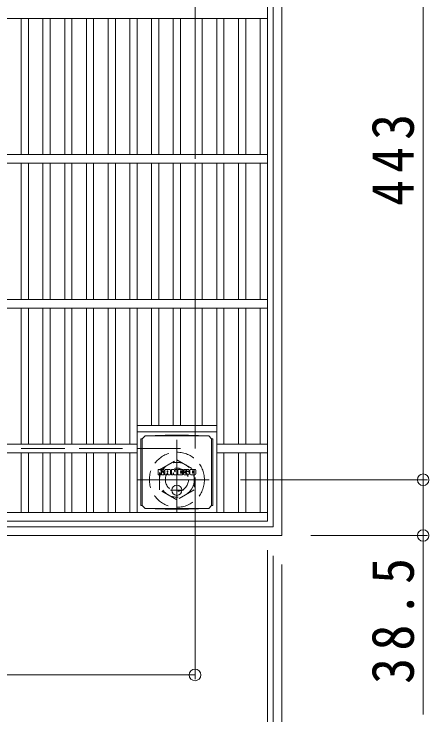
# Model space of a CAD drawing. Units: millimetres at full size, sheet at 1:10; details may follow other scales. Extents: x -1794 to 1830, y -1374 to 1335.
# Drawn here: x -830.4 to -543.8, y 501.8 to 985.7 of the extents above; entities that cross this region are included whole.
import ezdxf

# ---------------------------------------------------------------- set-up
doc = ezdxf.new("R2010")
doc.units = ezdxf.units.MM
doc.header["$LTSCALE"] = 10
doc.header["$PDMODE"] = 32
doc.header["$PDSIZE"] = 8
for name, pattern in [('CHAIN1', [8, 5, -1, 1, -1]), ('DASHED1', [1.8, 1.2, -0.6]), ('DASHED3', [4, 3, -1])]:
    doc.linetypes.add(name, pattern=pattern)
for name, color, linetype, lineweight in [('C-1', 2, 'DASHED1', 9), ('C-2', 3, 'Continuous', 9), ('C-4', 7, 'Continuous', 9), ('C-9', 2, 'Continuous', 9), ('C-F', 7, 'Continuous', 9)]:
    doc.layers.add(name, color=color, linetype=linetype, lineweight=lineweight)
doc.styles.add('ＭＳ ゴシック', font='')
doc.styles.get('ＭＳ ゴシック').set_extended_font_data('MS Gothic')

msp = doc.modelspace()

# ---------------------------------------------------------------- linework, layer by layer
at = {"layer": 'C-1', "linetype": 'Continuous'}
for p, q in [((-645.44, 625.71), (-645.44, 1145.71)), ((-651.44, 631.71), (-651.44, 1139.71)), ((-1159.44, 631.71), (-651.44, 631.71)), ((-1165.44, 625.71), (-645.44, 625.71))]:
    msp.add_line(p, q, dxfattribs=at)
at = {"layer": 'C-1', "linetype": 'CHAIN1'}
for p, q in [((-717.94, 691.85), (-717.94, 636.57)), ((-745.58, 664.21), (-690.31, 664.21))]:
    msp.add_line(p, q, dxfattribs=at)
at = {"layer": 'C-1'}
for p, q in [((-729.94, 671.14), (-717.94, 678.06)), ((-717.94, 678.06), (-705.94, 671.14)), ((-729.94, 657.28), (-729.94, 671.14)), ((-705.94, 671.14), (-705.94, 657.28)), ((-717.94, 650.35), (-729.94, 657.28)), ((-705.94, 657.28), (-717.94, 650.35))]:
    msp.add_line(p, q, dxfattribs=at)
at = {"layer": 'C-1', "linetype": 'DASHED3'}
msp.add_lwpolyline([(-1105.44, 685.71), (-705.44, 685.71), (-705.44, 1085.71), (-1105.44, 1085.71)], close=True, dxfattribs=at)
at = {"layer": 'C-1'}
for radius in [19, 12, 8]:
    msp.add_circle((-717.94, 664.21), radius, dxfattribs=at)
at = {"layer": 'C-2'}
for p, q in [((-655.44, 635.71), (-655.44, 1135.71)), ((-655.44, 982.71), (-1155.44, 982.71)), ((-825.44, 888.71), (-825.44, 982.71)), ((-820.44, 888.71), (-820.44, 982.71)), ((-810.44, 888.71), (-810.44, 982.71)), ((-805.44, 888.71), (-805.44, 982.71)), ((-795.44, 888.71), (-795.44, 982.71)), ((-790.44, 888.71), (-790.44, 982.71)), ((-780.44, 888.71), (-780.44, 982.71)), ((-775.44, 888.71), (-775.44, 982.71)), ((-765.44, 888.71), (-765.44, 982.71)), ((-760.44, 888.71), (-760.44, 982.71)), ((-750.44, 888.71), (-750.44, 982.71)), ((-745.44, 888.71), (-745.44, 982.71)), ((-735.44, 888.71), (-735.44, 982.71)), ((-730.44, 888.71), (-730.44, 982.71)), ((-720.44, 888.71), (-720.44, 982.71)), ((-715.44, 888.71), (-715.44, 982.71)), ((-705.44, 888.71), (-705.44, 982.71)), ((-700.44, 888.71), (-700.44, 982.71)), ((-690.44, 888.71), (-690.44, 982.71)), ((-685.44, 888.71), (-685.44, 982.71)), ((-675.44, 888.71), (-675.44, 982.71)), ((-670.44, 888.71), (-670.44, 982.71)), ((-660.44, 888.71), (-660.44, 982.71)), ((-655.44, 888.71), (-1155.44, 888.71)), ((-655.44, 882.71), (-1155.44, 882.71)), ((-825.44, 788.71), (-825.44, 882.71)), ((-820.44, 788.71), (-820.44, 882.71)), ((-810.44, 788.71), (-810.44, 882.71)), ((-805.44, 788.71), (-805.44, 882.71)), ((-795.44, 788.71), (-795.44, 882.71)), ((-790.44, 788.71), (-790.44, 882.71)), ((-780.44, 788.71), (-780.44, 882.71)), ((-775.44, 788.71), (-775.44, 882.71)), ((-765.44, 788.71), (-765.44, 882.71)), ((-760.44, 788.71), (-760.44, 882.71)), ((-750.44, 788.71), (-750.44, 882.71)), ((-745.44, 788.71), (-745.44, 882.71)), ((-735.44, 788.71), (-735.44, 882.71)), ((-730.44, 788.71), (-730.44, 882.71)), ((-720.44, 788.71), (-720.44, 882.71)), ((-715.44, 788.71), (-715.44, 882.71)), ((-705.44, 788.71), (-705.44, 882.71)), ((-700.44, 788.71), (-700.44, 882.71)), ((-690.44, 788.71), (-690.44, 882.71)), ((-685.44, 788.71), (-685.44, 882.71)), ((-675.44, 788.71), (-675.44, 882.71)), ((-670.44, 788.71), (-670.44, 882.71)), ((-660.44, 788.71), (-660.44, 882.71)), ((-655.44, 788.71), (-1155.44, 788.71)), ((-655.44, 782.71), (-1155.44, 782.71)), ((-825.44, 688.71), (-825.44, 782.71)), ((-820.44, 688.71), (-820.44, 782.71)), ((-810.44, 688.71), (-810.44, 782.71)), ((-805.44, 688.71), (-805.44, 782.71)), ((-795.44, 688.71), (-795.44, 782.71)), ((-790.44, 688.71), (-790.44, 782.71)), ((-780.44, 688.71), (-780.44, 782.71)), ((-775.44, 688.71), (-775.44, 782.71)), ((-765.44, 688.71), (-765.44, 782.71)), ((-760.44, 688.71), (-760.44, 782.71)), ((-750.44, 688.71), (-750.44, 782.71)), ((-745.44, 641.71), (-745.44, 782.71)), ((-735.44, 701.71), (-735.44, 782.71)), ((-730.44, 701.71), (-730.44, 782.71)), ((-720.44, 701.71), (-720.44, 782.71)), ((-715.44, 701.71), (-715.44, 782.71)), ((-705.44, 701.71), (-705.44, 782.71)), ((-700.44, 701.71), (-700.44, 782.71)), ((-690.44, 641.71), (-690.44, 782.71)), ((-685.44, 688.71), (-685.44, 782.71)), ((-675.44, 688.71), (-675.44, 782.71)), ((-670.44, 688.71), (-670.44, 782.71)), ((-660.44, 688.71), (-660.44, 782.71)), ((-745.44, 701.71), (-690.44, 701.71)), ((-745.44, 697.21), (-690.44, 697.21)), ((-745.44, 688.71), (-1065.44, 688.71)), ((-655.44, 688.71), (-690.44, 688.71)), ((-745.44, 682.71), (-1065.44, 682.71)), ((-825.44, 641.71), (-825.44, 682.71)), ((-820.44, 641.71), (-820.44, 682.71)), ((-810.44, 641.71), (-810.44, 682.71)), ((-805.44, 641.71), (-805.44, 682.71)), ((-795.44, 641.71), (-795.44, 682.71)), ((-790.44, 641.71), (-790.44, 682.71)), ((-780.44, 641.71), (-780.44, 682.71)), ((-775.44, 641.71), (-775.44, 682.71)), ((-765.44, 641.71), (-765.44, 682.71)), ((-760.44, 641.71), (-760.44, 682.71)), ((-750.44, 641.71), (-750.44, 682.71)), ((-655.44, 682.71), (-690.44, 682.71)), ((-685.44, 641.71), (-685.44, 682.71)), ((-675.44, 641.71), (-675.44, 682.71)), ((-670.44, 641.71), (-670.44, 682.71)), ((-660.44, 641.71), (-660.44, 682.71)), ((-655.44, 641.71), (-1155.44, 641.71)), ((-655.44, 635.71), (-1155.44, 635.71))]:
    msp.add_line(p, q, dxfattribs=at)
at = {"layer": 'C-4'}
for p, q in [((-547.84, 1107.21), (-547.84, 664.21)), ((-705.44, 526.49), (-705.44, 665.71)), ((-544.84, 664.21), (-673.94, 664.21)), ((-547.84, 664.21), (-547.84, 502.21)), ((-544.84, 625.71), (-625.44, 625.71)), ((-655.44, 454.7), (-655.44, 615.71)), ((-651.44, 454.7), (-651.44, 611.71)), ((-645.44, 383.07), (-645.44, 605.71)), ((-1105.44, 529.49), (-705.44, 529.49))]:
    msp.add_line(p, q, dxfattribs=at)
for p in [(-547.84, 664.21), (-547.84, 625.71), (-705.44, 529.49)]:
    msp.add_point(p, dxfattribs=at)
at = {"layer": 'C-9'}
for p, q in [((-742.82, 692.46), (-741.94, 692.46)), ((-742.82, 692.46), (-742.82, 646.46)), ((-741.94, 692.46), (-739.94, 694.46)), ((-741.94, 646.46), (-741.94, 692.46)), ((-726.05, 695.09), (-739.94, 694.46)), ((-739.94, 694.46), (-695.94, 694.46)), ((-726.05, 695.09), (-709.83, 695.09)), ((-709.83, 695.09), (-695.94, 694.46)), ((-693.94, 692.46), (-695.94, 694.46)), ((-693.06, 692.46), (-693.94, 692.46)), ((-693.94, 646.46), (-693.94, 692.46)), ((-693.06, 692.46), (-693.06, 646.46)), ((-742.82, 646.46), (-741.94, 646.46)), ((-741.94, 646.46), (-739.94, 644.46)), ((-726.05, 643.83), (-739.94, 644.46)), ((-739.94, 644.46), (-695.94, 644.46)), ((-726.05, 643.83), (-709.83, 643.83)), ((-709.83, 643.83), (-695.94, 644.46)), ((-693.94, 646.46), (-695.94, 644.46)), ((-693.06, 646.46), (-693.94, 646.46))]:
    msp.add_line(p, q, dxfattribs=at)
at = {"layer": 'C-9', "linetype": 'CHAIN1'}
for p, q in [((-717.94, 660.65), (-717.94, 653.27)), ((-713.44, 656.96), (-722.44, 656.96))]:
    msp.add_line(p, q, dxfattribs=at)
at = {"layer": 'C-9'}
msp.add_circle((-717.94, 656.96), 3.5, dxfattribs=at)
at = {"layer": 'C-F'}
for p, q in [((-730.95, 667.87), (-730.95, 671.23)), ((-729.27, 671.38), (-730.8, 671.38)), ((-729.11, 671.23), (-729.11, 670.3)), ((-729.11, 667.87), (-729.11, 668.96)), ((-728.62, 667.87), (-728.62, 668.96)), ((-728.61, 671.23), (-728.61, 670.3)), ((-727.11, 671.38), (-728.45, 671.38)), ((-726.95, 671.23), (-726.95, 670.45)), ((-726.95, 667.87), (-726.95, 668.8)), ((-726.28, 667.87), (-726.28, 670.86)), ((-722.97, 671.38), (-725.76, 671.38)), ((-724.62, 669.59), (-724.62, 670.13)), ((-724.62, 667.87), (-724.62, 668.29)), ((-724.16, 669.54), (-724.57, 669.54)), ((-724.11, 669.59), (-724.11, 670.13)), ((-724.11, 667.87), (-724.11, 668.29)), ((-722.45, 667.87), (-722.45, 670.86)), ((-721.77, 671.23), (-721.77, 667.87)), ((-721.61, 671.38), (-719.91, 671.38)), ((-720.46, 667.87), (-720.46, 668.78)), ((-719.97, 667.83), (-720.26, 668.81)), ((-719.76, 671.28), (-719.28, 669.78)), ((-719.12, 671.23), (-719.12, 669.81)), ((-718.96, 671.38), (-717.94, 671.38)), ((-717.79, 671.23), (-717.79, 667.87)), ((-717.28, 667.87), (-717.28, 671.23)), ((-717.12, 671.38), (-714.1, 671.38)), ((-714.1, 670.39), (-715.22, 670.39)), ((-714.1, 669.95), (-715.22, 669.95)), ((-714.1, 669.15), (-715.22, 669.15)), ((-714.11, 668.72), (-715.22, 668.72)), ((-713.96, 667.87), (-713.96, 668.56)), ((-713.94, 670.55), (-713.94, 671.23)), ((-713.94, 669.31), (-713.94, 669.8)), ((-713.44, 668.73), (-713.44, 668.24)), ((-713.28, 668.89), (-711.93, 668.89)), ((-709.96, 671.38), (-713.01, 671.38)), ((-711.43, 669.22), (-713.01, 669.22)), ((-711.78, 670.04), (-711.78, 670.46)), ((-711.77, 668.73), (-711.77, 668.62)), ((-711.62, 669.88), (-709.86, 669.88)), ((-711.27, 669.06), (-711.27, 668.62)), ((-711.26, 670.36), (-711.26, 670.46)), ((-711.11, 670.21), (-709.43, 670.21)), ((-709.43, 670.86), (-709.43, 670.21)), ((-708.93, 668.24), (-708.93, 670.86)), ((-705.45, 671.38), (-708.4, 671.38)), ((-707.25, 669.04), (-707.25, 670.06)), ((-706.61, 669.04), (-706.61, 670.06)), ((-704.93, 670.86), (-704.93, 668.24)), ((-730.8, 667.72), (-729.27, 667.72)), ((-728.46, 667.72), (-727.1, 667.72)), ((-724.78, 667.72), (-726.13, 667.72)), ((-723.95, 667.72), (-722.6, 667.72)), ((-720.61, 667.72), (-721.61, 667.72)), ((-717.94, 667.72), (-719.82, 667.72)), ((-717.12, 667.72), (-714.11, 667.72)), ((-709.86, 667.72), (-712.92, 667.72)), ((-705.45, 667.72), (-708.4, 667.72))]:
    msp.add_line(p, q, dxfattribs=at)
for centre, radius, start, end in [((-730.8, 671.23), 0.157, 90, 180), ((-730.8, 667.87), 0.157, 180, 270), ((-729.27, 671.23), 0.157, 0, 90), ((-729.27, 667.87), 0.157, 270, 0), ((-728.87, 668.96), 0.249, 0, 180), ((-728.86, 670.3), 0.251, 180, 0), ((-728.46, 667.87), 0.157, 180, 270), ((-728.45, 671.23), 0.157, 90, 180), ((-728.03, 669.63), 0.088, 97.3317, 266.5718), ((-728.33, 671.96), 2.27, 277.3317, 299.4207), ((-728.13, 667.9), 1.64, 53.7199, 86.5718), ((-727.47, 670.45), 0.524, 299.4207, 0), ((-727.47, 668.8), 0.524, 0, 53.7199), ((-727.11, 671.23), 0.157, 0, 90), ((-727.1, 667.87), 0.157, 270, 0), ((-726.13, 667.87), 0.157, 180, 270), ((-725.76, 670.86), 0.524, 90, 180), ((-724.78, 667.87), 0.157, 270, 0), ((-724.37, 670.13), 0.255, 0, 180), ((-724.57, 669.59), 0.052, 180, 270), ((-724.37, 668.29), 0.255, 0, 180), ((-724.16, 669.59), 0.052, 270, 0), ((-723.95, 667.87), 0.157, 180, 270), ((-722.97, 670.86), 0.524, 0, 90), ((-722.6, 667.87), 0.157, 270, 0), ((-721.61, 671.23), 0.157, 90, 180), ((-721.61, 667.87), 0.157, 180, 270), ((-720.61, 667.87), 0.157, 270, 0), ((-720.36, 668.78), 0.101, 16.4887, 180), ((-719.82, 667.87), 0.157, 196.4888, 270), ((-719.91, 671.23), 0.157, 17.7564, 90), ((-719.2, 669.81), 0.083, 197.7563, 0), ((-718.96, 671.23), 0.157, 90, 180), ((-717.94, 671.23), 0.157, 0, 90), ((-717.94, 667.87), 0.157, 270, 0), ((-717.12, 671.23), 0.157, 90, 180), ((-717.12, 667.87), 0.157, 180, 270), ((-715.22, 670.17), 0.22, 90, 270), ((-715.22, 668.93), 0.214, 90, 270), ((-714.11, 668.56), 0.157, 0, 90), ((-714.11, 667.87), 0.157, 270, 0), ((-714.1, 671.23), 0.157, 0, 90), ((-714.1, 670.55), 0.157, 270, 0), ((-714.1, 669.8), 0.157, 0, 90), ((-714.1, 669.31), 0.157, 270, 0), ((-711.06, 670.3), 2.38, 157.1011, 202.8989), ((-713.28, 668.73), 0.157, 90, 180), ((-712.92, 668.24), 0.524, 180, 270), ((-713.01, 671.12), 0.262, 90, 157.1011), ((-713.01, 669.48), 0.262, 202.8989, 270), ((-711.93, 668.73), 0.157, 0, 90), ((-711.52, 670.46), 0.259, 0, 180), ((-711.62, 670.04), 0.157, 180, 270), ((-711.52, 668.62), 0.25, 180, 0), ((-711.43, 669.06), 0.157, 0, 90), ((-711.11, 670.36), 0.157, 180, 270), ((-709.96, 670.86), 0.524, 0, 90), ((-709.86, 669.62), 0.262, 22.908, 90), ((-709.86, 667.98), 0.262, 270, 337.092), ((-711.81, 668.8), 2.37, 337.092, 22.908), ((-708.4, 670.86), 0.524, 90, 180), ((-708.4, 668.24), 0.524, 180, 270), ((-706.93, 670.06), 0.321, 0, 180), ((-706.93, 669.04), 0.321, 180, 0), ((-705.45, 670.86), 0.524, 0, 90), ((-705.45, 668.24), 0.524, 270, 0)]:
    msp.add_arc(centre, radius, start, end, dxfattribs=at)

# ---------------------------------------------------------------- texts
at = {"layer": 'C-4', "color": 2, "char_height": 29.33, "attachment_point": 7, "rotation": 90, "style": 'ＭＳ ゴシック'}
for s, insert in [('\\T1.27;\\W0.9;443', (-553.84, 853.21)), ('\\T1.28;\\W0.9;38.5', (-553.84, 523.29))]:
    msp.add_mtext(s, dxfattribs=dict(at, insert=insert))

doc.saveas('drawing.dxf')
